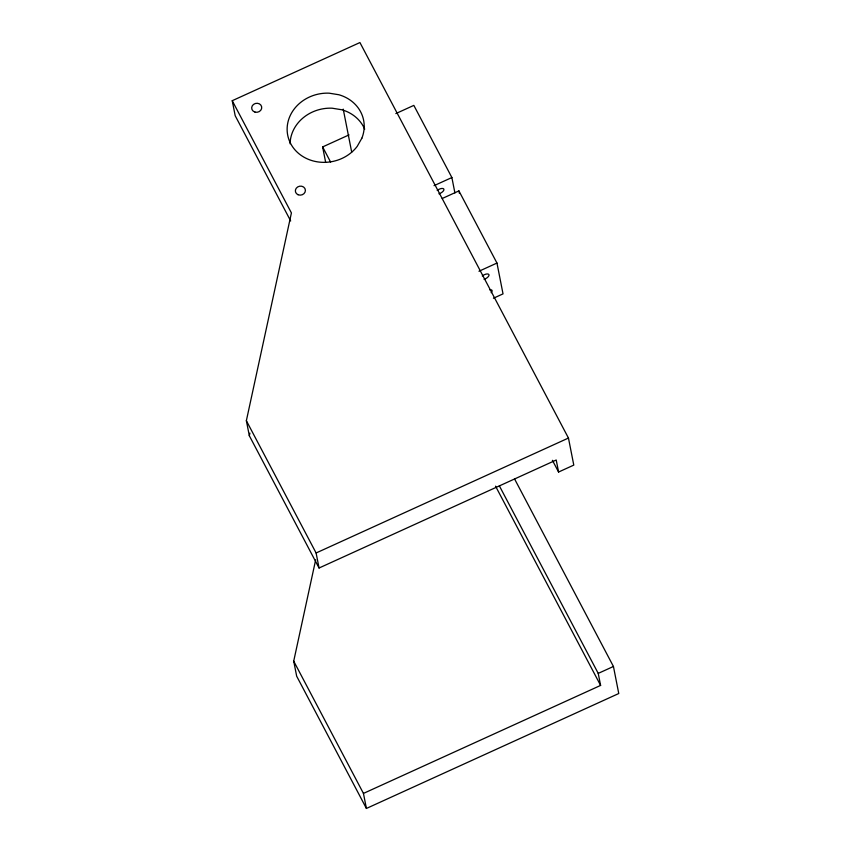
<?xml version="1.0" encoding="UTF-8"?>
<svg xmlns="http://www.w3.org/2000/svg" width="851" height="851" viewBox="0 0 851 851"><rect width="100%" height="100%" fill="white"/><g stroke="black" fill="none" stroke-linecap="round" stroke-linejoin="round"><path stroke-width="1.28" d="M558.586 472.028L556.214 460.008L319.061 568.011L249.322 435.733L246.364 420.702L291.414 212.941L232.238 100.705L359.93 42.55L568.457 438.052L573.787 465.103L558.586 472.028L552.405 460.306M249.322 435.733L249.886 433.127M514.568 478.943L613.443 666.471L618.762 693.522L366.409 808.45L296.669 676.173L293.712 661.142L315.668 559.862M325.656 162.328L322.625 146.925L349.027 134.905M395.832 113.587L413.831 105.386L451.881 177.54L454.913 192.943M434.031 185.667L451.881 177.54M442.265 198.485L458.923 190.901L496.963 263.055L503.026 293.872L493.431 298.244M478.964 271.256L496.963 263.055M319.061 568.011L316.104 552.98L568.457 438.052M366.409 808.45L363.451 793.419L600.604 685.417L598.232 673.396L613.443 666.471M322.625 146.925L330.571 161.998M499.367 485.868L598.232 673.396M495.548 486.166L600.604 685.417M290.67 220.952L235.195 115.736L232.238 100.705M246.364 420.702L316.104 552.98M293.712 661.142L363.451 793.419M458.923 190.901L459.423 193.464M343.23 109.13L351.697 152.127M437.191 190.433A4.712 2.074 -27.8 0 1 443.839 189.082A4.712 2.074 -27.8 0 1 438.967 193.815M489.644 289.797A4.712 2.074 -27.8 0 1 491.176 292.701M482.272 275.947A4.712 2.074 -27.8 0 1 488.931 274.596A4.712 2.074 -27.8 0 1 484.059 279.33M290.095 143.776A38.689 34.444 -11.1 0 1 332.081 108.194L341.9 109.779A38.689 34.444 -11.1 0 1 364.707 129.182M361.856 138.213L357.186 146.404A38.689 34.444 -11.1 0 1 290.702 143.67A38.689 34.444 -11.1 0 1 329.124 93.174L338.943 94.759A38.689 34.444 -11.1 0 1 361.856 138.213M254.981 112.087A5.042 4.489 -11.1 0 0 261.661 106.822A5.042 4.489 -11.1 0 0 253.481 104.45A5.042 4.489 -11.1 0 0 254.981 112.087M298.073 194.73A5.042 4.489 -11.1 0 0 305.403 190.23A5.042 4.489 -11.1 0 0 297.68 186.933A5.042 4.489 -11.1 0 0 298.073 194.73"/></g></svg>
